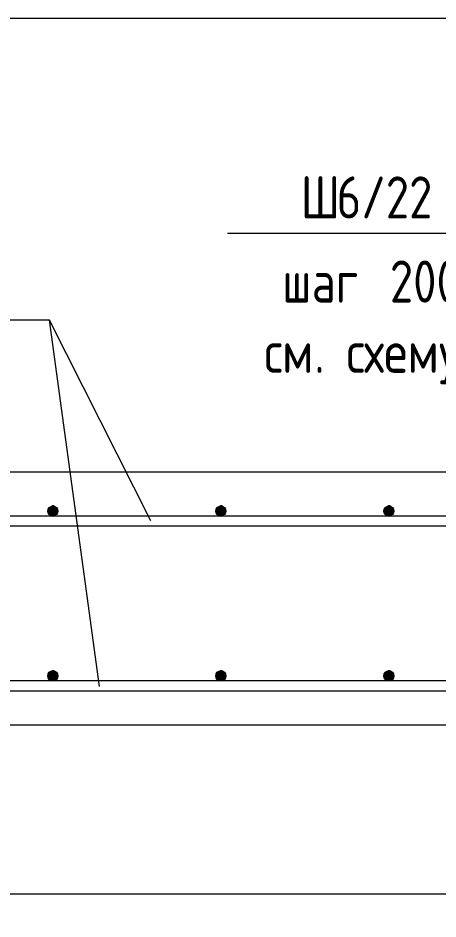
# Model space of a CAD drawing. Header units: millimetres. Extents: x 3129 to 68349, y -1586 to 12682.
# Drawn here: x 41869 to 42369, y -1381 to -310 of the extents above; entities that cross this region are included whole.
import ezdxf

# ---------------------------------------------------------------- set-up
doc = ezdxf.new("R2010")
doc.units = ezdxf.units.MM
for name, color, linetype, lineweight in [('AA_Dim', 7, 'Continuous', 9), ('AA_Dim-20', 7, 'Continuous', 9), ('AA_Linii', 7, 'Continuous', 9), ('AA_Vinoska', 7, 'Continuous', 9), ('AF_Perekritie_Опалубка', 253, 'Continuous', 20), ('Gen_Text', 7, 'Continuous', 9), ('KR_Armatura', 7, 'Continuous', 20)]:
    doc.layers.add(name, color=color, linetype=linetype, lineweight=lineweight)
doc.styles.add('GOST Common', font='GOST Common.ttf', dxfattribs={"width": 0.85, "height": 50})
doc.styles.add('ISOCPEUR', font='isocpeur.ttf', dxfattribs={"width": 0.85, "height": 50})
doc.styles.add('ISOCPEUR_1', font='isocpeur.ttf', dxfattribs={"width": 0.9, "height": 50})
doc.dimstyles.new('05_Округл_5мм__прозр__2', dxfattribs={"dimscale": 304.8, "dimtxt": 49.799059, "dimasz": 0.111549, "dimexe": 0.098425, "dimexo": 0.065617, "dimgap": 0.006562, "dimtad": 1, "dimdec": 0, "dimrnd": 5, "dimdsep": 46, "dimtxsty": 'ISOCPEUR_1', "dimblk1": 'OBLIQUE', "dimblk2": 'OBLIQUE', "dimsah": 1, "dimcen": 0.09, "dimdle": 0.098425, "dimazin": 0, "dimtfac": 1, "dimtdec": 4, "dimtix": 1, "dimtmove": 0, "dimatfit": 3, "dimfxl": 1, "dimtvp": 1, "dimtolj": 1, "dimtzin": 0, "dimlwd": 18, "dimlwe": 18, "dimarcsym": 2})

# ---------------------------------------------------------------- blocks, each defined once
blk = doc.blocks.new('DIMBLOCK40-Сечение 21')
at = {"layer": 'AA_Dim-20', "lineweight": 18}
for p, q in [((42940.8, -1110.4), (42940.8, -1380.9)), ((42940.8, -1350.9), (42940.8, -1110.4)), ((40410.8, -1118), (40410.8, -1380.9)), ((40410.8, -1350.9), (40410.8, -1118)), ((40410.8, -1350.9), (42940.8, -1350.9))]:
    blk.add_line(p, q, dxfattribs=at)
at = {"layer": 'AA_Dim-20', "lineweight": 30}
for p, q in [((40410.8, -1350.9), (40427.8, -1333.9)), ((42940.8, -1350.9), (42957.8, -1333.9)), ((40410.8, -1350.9), (40393.8, -1367.9)), ((42940.8, -1350.9), (42923.8, -1367.9))]:
    blk.add_line(p, q, dxfattribs=at)
at = {"layer": 'AA_Dim-20', "color": 0, "lineweight": 18, "insert": (41560.9, -1283.6), "char_height": 50, "width": 275.81, "attachment_point": 1, "line_spacing_factor": 1.149209, "style": 'ISOCPEUR_1'}
blk.add_mtext('шаг 200', dxfattribs=at)
blk = doc.blocks.new('_Oblique')
at = {"color": 0, "linetype": 'ByBlock', "lineweight": -2}
blk.add_line((-0.5, -0.5), (0.5, 0.5), dxfattribs=at)
blk = doc.blocks.new('010_Текст с выноской - Текст 2 строки-4087354-Сечение 21')
at = {"layer": 'AA_Vinoska'}
blk.add_line((-47463.3, -109.1), (-47803.3, -109.1), dxfattribs=at)
blk = doc.blocks.new('010_Текст с выноской - Текст 2 строки-4090127-Сечение 21')
at = {"layer": 'AA_Vinoska'}
blk.add_line((-45497.1, -565.9), (-45157.1, -565.9), dxfattribs=at)

msp = doc.modelspace()

# ---------------------------------------------------------------- hatches: boundary and pattern name
at = {"layer": 'KR_Armatura'}
h = msp.add_hatch(color=256, dxfattribs=at)
edge = h.paths.add_edge_path()
edge.add_arc((41910.7736, -896), 6, 0, 360)
for points in [[(41910.7736, -902), (41915.9698, -899), (41915.9698, -893), (41910.7736, -890), (41905.5775, -893), (41905.5775, -899)], [(42110.7736, -902), (42115.9698, -899), (42115.9698, -893), (42110.7736, -890), (42105.5775, -893), (42105.5775, -899)], [(42310.7736, -902), (42315.9698, -899), (42315.9698, -893), (42310.7736, -890), (42305.5775, -893), (42305.5775, -899)], [(41910.7736, -1098), (41915.9698, -1095), (41915.9698, -1089), (41910.7736, -1086), (41905.5775, -1089), (41905.5775, -1095)], [(42110.7736, -1098), (42115.9698, -1095), (42115.9698, -1089), (42110.7736, -1086), (42105.5775, -1089), (42105.5775, -1095)], [(42310.7736, -1098), (42315.9698, -1095), (42315.9698, -1089), (42310.7736, -1086), (42305.5775, -1089), (42305.5775, -1095)]]:
    msp.add_hatch(color=256, dxfattribs=at).paths.add_polyline_path(points)
h = msp.add_hatch(color=256, dxfattribs=at)
edge = h.paths.add_edge_path()
edge.add_arc((42110.7736, -896), 6, 0, 360)
h = msp.add_hatch(color=256, dxfattribs=at)
edge = h.paths.add_edge_path()
edge.add_arc((42310.7736, -896), 6, 0, 360)
h = msp.add_hatch(color=256, dxfattribs=at)
edge = h.paths.add_edge_path()
edge.add_arc((41910.7736, -1092), 6, 0, 360)
h = msp.add_hatch(color=256, dxfattribs=at)
edge = h.paths.add_edge_path()
edge.add_arc((42110.7736, -1092), 6, 0, 360)
h = msp.add_hatch(color=256, dxfattribs=at)
edge = h.paths.add_edge_path()
edge.add_arc((42310.7736, -1092), 6, 0, 360)

# ---------------------------------------------------------------- linework, layer by layer
at = {"layer": 'AA_Linii', "lineweight": 20}
for p, q in [((42978.8014, -902), (40363.7972, -902)), ((42978.8014, -914), (40363.7972, -914)), ((42978.8014, -1098), (40363.7972, -1098)), ((42978.8014, -1110), (40363.7972, -1110))]:
    msp.add_line(p, q, dxfattribs=at)
at = {"layer": 'AA_Vinoska'}
for p in [(41966.1555, -1104.7171), (42027.4776, -907.7698)]:
    msp.add_line(p, (41906.8041, -669.1182), dxfattribs=at)
at = {"layer": 'AF_Perekritie_Опалубка'}
for p, q in [((40523.7736, -310), (42818.7736, -310)), ((42818.7736, -850), (40523.7736, -850)), ((40323.7736, -1150), (43018.7736, -1150))]:
    msp.add_line(p, q, dxfattribs=at)
at = {"layer": 'KR_Armatura'}
for p, q in [((41910.7736, -890), (41905.5775, -893)), ((41905.5775, -893), (41905.5775, -899)), ((41905.5775, -899), (41910.7736, -902)), ((41912.4624, -890), (41910.7736, -890)), ((41915.9698, -893), (41910.7736, -890)), ((41910.7736, -902), (41915.9698, -899)), ((41915.9698, -899), (41915.9698, -893)), ((42110.7736, -890), (42105.5775, -893)), ((42105.5775, -893), (42105.5775, -899)), ((42105.5775, -899), (42110.7736, -902)), ((42112.5198, -890), (42110.7736, -890)), ((42115.9698, -893), (42110.7736, -890)), ((42110.7736, -902), (42115.9698, -899)), ((42115.9698, -899), (42115.9698, -893)), ((42310.7736, -890), (42305.5775, -893)), ((42305.5775, -893), (42305.5775, -899)), ((42305.5775, -899), (42310.7736, -902)), ((42312.5813, -890), (42310.7736, -890)), ((42315.9698, -893), (42310.7736, -890)), ((42310.7736, -902), (42315.9698, -899)), ((42315.9698, -899), (42315.9698, -893)), ((41912.4624, -902), (41910.7736, -902)), ((42112.5198, -902), (42110.7736, -902)), ((42312.5813, -902), (42310.7736, -902)), ((41910.7736, -1086), (41905.5775, -1089)), ((41905.5775, -1089), (41905.5775, -1095)), ((41912.4624, -1086), (41910.7736, -1086)), ((41915.9698, -1089), (41910.7736, -1086)), ((41915.9698, -1095), (41915.9698, -1089)), ((42110.7736, -1086), (42105.5775, -1089)), ((42105.5775, -1089), (42105.5775, -1095)), ((42112.5198, -1086), (42110.7736, -1086)), ((42115.9698, -1089), (42110.7736, -1086)), ((42115.9698, -1095), (42115.9698, -1089)), ((42310.7736, -1086), (42305.5775, -1089)), ((42305.5775, -1089), (42305.5775, -1095)), ((42312.5813, -1086), (42310.7736, -1086)), ((42315.9698, -1089), (42310.7736, -1086)), ((42315.9698, -1095), (42315.9698, -1089)), ((41905.5775, -1095), (41910.7736, -1098)), ((41910.7736, -1098), (41915.9698, -1095)), ((41912.4624, -1098), (41910.7736, -1098)), ((42105.5775, -1095), (42110.7736, -1098)), ((42110.7736, -1098), (42115.9698, -1095)), ((42112.5198, -1098), (42110.7736, -1098)), ((42305.5775, -1095), (42310.7736, -1098)), ((42310.7736, -1098), (42315.9698, -1095)), ((42312.5813, -1098), (42310.7736, -1098))]:
    msp.add_line(p, q, dxfattribs=at)
for centre in [(41910.7736, -896), (42110.7736, -896), (42310.7736, -896), (41910.7736, -1092), (42110.7736, -1092), (42310.7736, -1092)]:
    msp.add_circle(centre, 6, dxfattribs=at)

# ---------------------------------------------------------------- block references
at = {"layer": 'AA_Vinoska'}
for name, p in [('010_Текст с выноской - Текст 2 строки-4090127-Сечение 21', (87615.8216, 0)), ('010_Текст с выноской - Текст 2 строки-4087354-Сечение 21', (89370.0995, -559.9772))]:
    msp.add_blockref(name, p, dxfattribs=at)

# ---------------------------------------------------------------- texts
at = {"layer": 'AA_Vinoska', "char_height": 50, "attachment_point": 1, "style": 'GOST Common'}
for s, insert, width in [('\\fGOST Common|b0|i0|c204|p34|;\\W.85;Ш', (42205.7809, -498.2581), 51.789012), ('6/22', (42248.5111, -498.2581), 147.189825), (' 200', (42286.0935, -598.2581), 128.109663), ('шаг', (42183.7659, -598.2581), 124.021056)]:
    msp.add_mtext(s, dxfattribs=dict(at, insert=insert, width=width))
at = {"layer": 'Gen_Text', "char_height": 50, "attachment_point": 1, "style": 'ISOCPEUR'}
for s, insert, width in [('см', (42162.2948, -681.7694), 72.232044), ('схему', (42260.1245, -681.7694), 182.624413), ('. ', (42221.8922, -681.7694), 46.337537)]:
    msp.add_mtext(s, dxfattribs=dict(at, insert=insert, width=width))

# ---------------------------------------------------------------- dimensions: what is measured, and where the dimension line sits
at = {"layer": 'AA_Dim', "lineweight": 18}
dim = msp.add_linear_dim(base=(42940.7736, -1350.9432), p1=(40410.7736, -1098), p2=(42940.7736, -1090.385), text='шаг 200', dimstyle='05_Округл_5мм__прозр__2', override={"dimpost": '<>', "dimfxl": 2530.01146}, dxfattribs=at)
dim.commit()
dim.dimension.update_dxf_attribs({"geometry": 'DIMBLOCK40-Сечение 21', "text_midpoint": (41675.7736, -1323.9243)})

doc.saveas('drawing.dxf')
